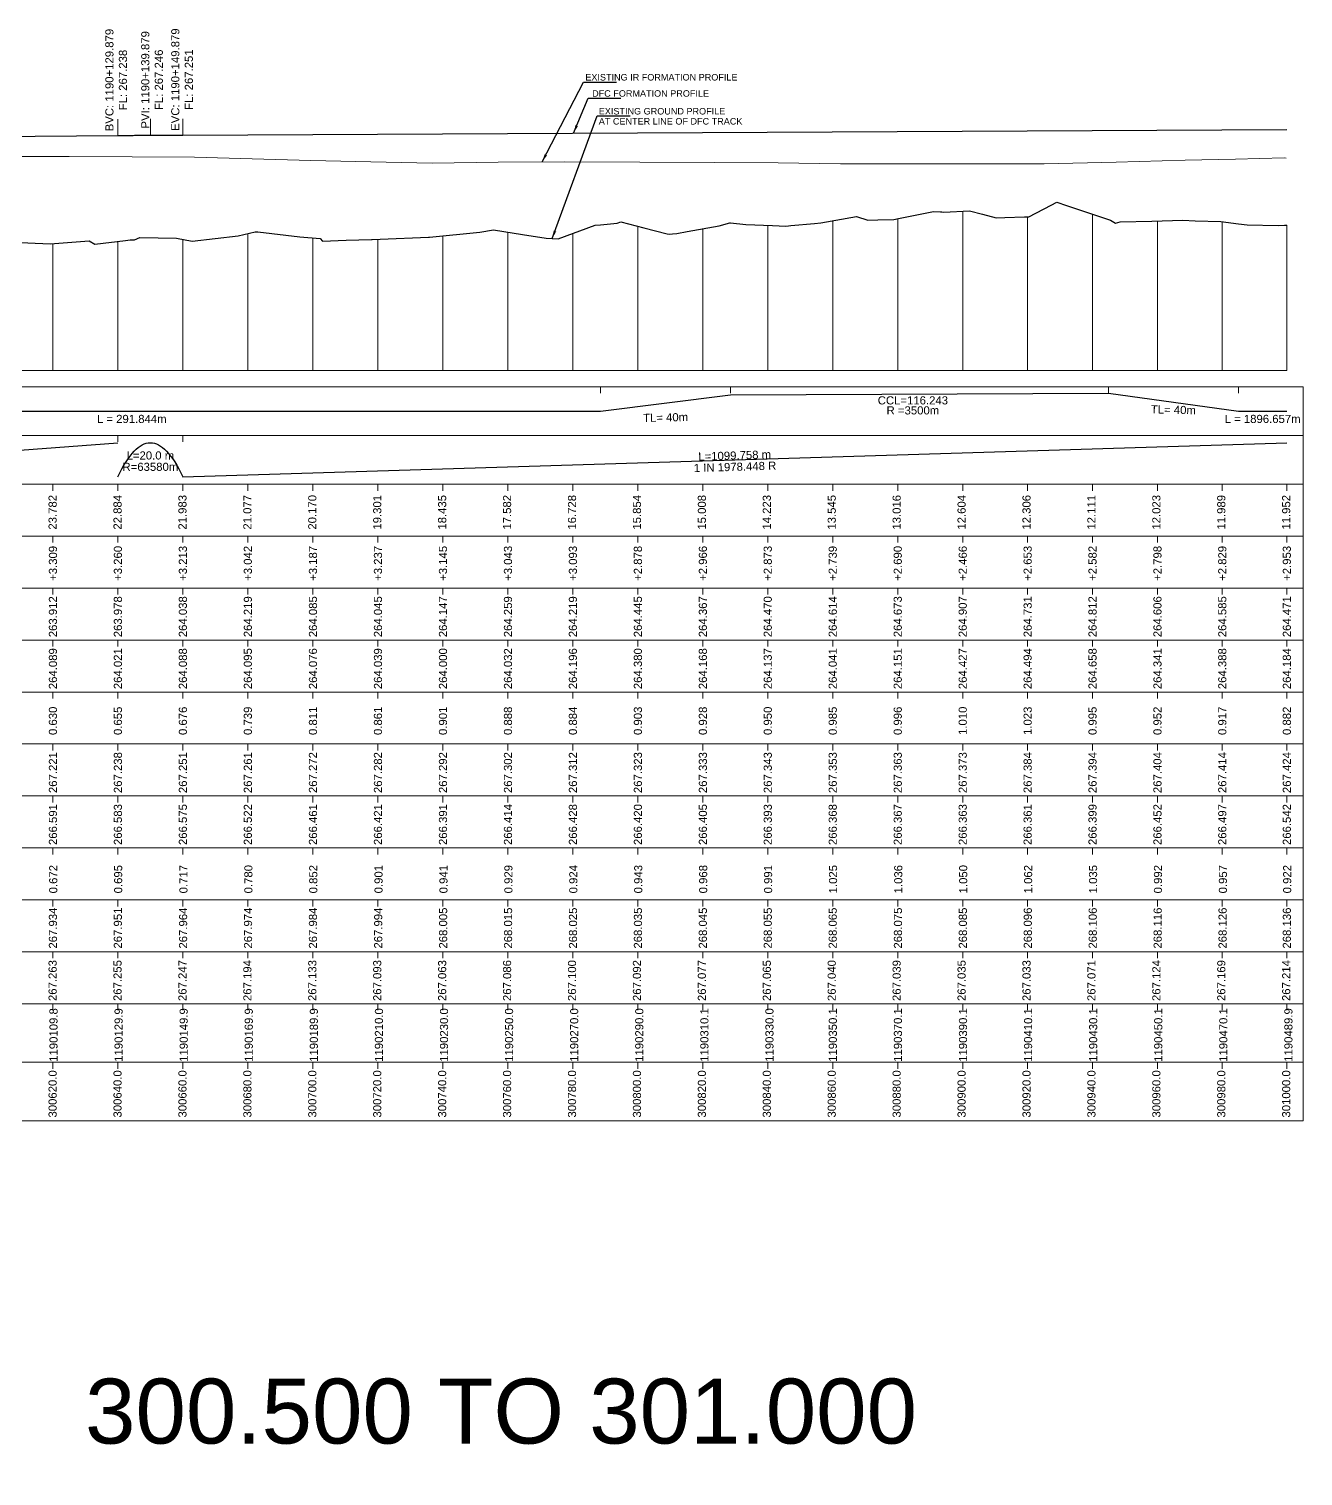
# Model space of a CAD drawing. Header units: metres. Extents: x 4905 to 19505, y -12340 to -11876.
# Drawn here: x 5112.7 to 5505.2, y -12340.4 to -11894.8 of the extents above; entities that cross this region are included whole.
import ezdxf
from ezdxf.enums import TextEntityAlignment as Align

# ---------------------------------------------------------------- set-up
doc = ezdxf.new("R2010")
doc.units = ezdxf.units.M
doc.header["$MEASUREMENT"] = 0
for name, color, linetype, lineweight in [('C-PROF-LABL-DG', 1, 'Continuous', 25), ('LS BVC-PVI-EVC TEXT', 10, 'Continuous', 0), ('LS CUT FILL', 10, 'Continuous', 0), ('LS DATUM X', 7, 'Continuous', 0), ('LS EXG GL', 7, 'Continuous', 0), ('LS EXG IR CH', 7, 'Continuous', 0), ('LS EXG RL', 7, 'Continuous', 0), ('LS EXG. FL', 7, 'Continuous', 0), ('LS EXG. GL AT PRO. TOE', 7, 'Continuous', 0), ('LS FRAME', 7, 'Continuous', 0), ('LS PFL-EFL', 10, 'Continuous', 0), ('LS PRL-ERL', 10, 'Continuous', 0), ('LS PRO FL', 10, 'Continuous', 0), ('LS PRO. DFCC CH', 10, 'Continuous', 0), ('LS PRO. RL', 10, 'Continuous', 0), ('LS PROFILE EXG FL', 7, 'Continuous', 25), ('LS PROFILE EXG GL', 7, 'Continuous', 30), ('LS PROFILE PRO FL', 1, 'Continuous', 30), ('LS TICKS', 7, 'Continuous', 0), ('LS TRACK CENTER', 10, 'Continuous', 0), ('Profile Grid', 7, 'Continuous', 0)]:
    doc.layers.add(name, color=color, linetype=linetype, lineweight=lineweight)
for name, color, linetype in [('LS HORIZONTAL ALIGNMENT', 10, 'Continuous'), ('LS VERTICAL ALIGNMENT', 10, 'Continuous'), ('ref text', 3, 'Continuous')]:
    doc.layers.add(name, color=color, linetype=linetype)
doc.styles.add('Arial', font='arial.ttf')
doc.styles.get("Standard").update_dxf_attribs({"font": 'arial.ttf'})
doc.styles.add('Style-Arial', font='arial.ttf')
doc.dimstyles.get("Standard").update_dxf_attribs({"dimtxt": 0.18, "dimasz": 0.18, "dimexe": 0.18, "dimexo": 0.0625, "dimgap": 0.09, "dimtad": 0, "dimtih": 1, "dimtoh": 1, "dimdec": 4, "dimzin": 0, "dimdsep": 46, "dimtxsty": 'Standard', "dimcen": 0.09, "dimadec": 0, "dimazin": 0, "dimtfac": 1, "dimtdec": 4, "dimtofl": 0, "dimtmove": 0, "dimatfit": 3, "dimfxl": 1, "dimtolj": 1, "dimtzin": 0, "dimarcsym": 0})

msp = doc.modelspace()

# ---------------------------------------------------------------- linework, layer by layer
at = {"layer": 'LS BVC-PVI-EVC TEXT'}
for p, q in [((5140.12, -11927.62), (5140.12, -11922.62)), ((5150.12, -11927.54), (5150.12, -11922.54)), ((5160.12, -11927.49), (5160.12, -11922.49))]:
    msp.add_line(p, q, dxfattribs=at)
at = {"layer": 'LS DATUM X', "color": 7, "linetype": 'Continuous', "lineweight": 0}
msp.add_line((5000, -12000), (5500.19, -12000), dxfattribs=at)
at = {"layer": 'LS FRAME', "color": 7, "linetype": 'Continuous', "lineweight": 0, "flags": 128}
for points in [[(4995, -12020), (5505.19, -12020), (5505.19, -12005), (4995, -12005), (4995, -12020)], [(4995, -12035), (5505.19, -12035), (5505.19, -12020), (4995, -12020), (4995, -12035)], [(4995, -12051), (5505.19, -12051), (5505.19, -12035), (4995, -12035), (4995, -12051)], [(4995, -12067), (5505.19, -12067), (5505.19, -12051), (4995, -12051), (4995, -12067)], [(4995, -12083), (5505.19, -12083), (5505.19, -12067), (4995, -12067), (4995, -12083)], [(4995, -12099), (5505.19, -12099), (5505.19, -12083), (4995, -12083), (4995, -12099)], [(4995, -12115), (5505.19, -12115), (5505.19, -12099), (4995, -12099), (4995, -12115)], [(4995, -12131), (5505.19, -12131), (5505.19, -12115), (4995, -12115), (4995, -12131)], [(4995, -12147), (5505.19, -12147), (5505.19, -12131), (4995, -12131), (4995, -12147)], [(4995, -12163), (5505.19, -12163), (5505.19, -12147), (4995, -12147), (4995, -12163)], [(4995, -12179), (5505.19, -12179), (5505.19, -12163), (4995, -12163), (4995, -12179)], [(4995, -12195), (5505.19, -12195), (5505.19, -12179), (4995, -12179), (4995, -12195)], [(4995, -12213), (5505.19, -12213), (5505.19, -12195), (4995, -12195), (4995, -12213)], [(4995, -12231), (5505.19, -12231), (5505.19, -12213), (4995, -12213), (4995, -12231)]]:
    msp.add_lwpolyline(points, close=True, dxfattribs=at)
at = {"layer": 'LS HORIZONTAL ALIGNMENT', "flags": 128}
msp.add_lwpolyline([(5000, -12012.5), (5288.78, -12012.5), (5288.78, -12012.5), (5328.78, -12007.45), (5328.78, -12007.45), (5445.28, -12007), (5445.28, -12007), (5485.28, -12012.5), (5485.28, -12012.5), (5500.19, -12012.5)], dxfattribs=at)
at = {"layer": 'LS PROFILE EXG FL', "lineweight": 0}
msp.add_lwpolyline([(5104.42, -11934.06), (5125.07, -11934.11), (5144.47, -11934.19), (5163.68, -11934.27), (5181.51, -11934.83), (5199.55, -11935.38), (5218.03, -11935.75), (5236.94, -11936.13), (5257.21, -11935.89), (5277.65, -11935.71), (5300.86, -11935.81), (5323.99, -11935.98), (5343.52, -11936.1), (5362.74, -11936.36), (5375.15, -11936.32), (5387.21, -11936.35), (5406.71, -11936.38), (5425.46, -11936.39), (5447.62, -11935.81), (5468.89, -11935.25), (5484.42, -11934.95), (5499.37, -11934.56), (5500, -11934.58)], dxfattribs=at)
at = {"layer": 'LS PROFILE EXG GL', "flags": 128}
msp.add_lwpolyline([(5096.11, -11959.96), (5119.22, -11960.95), (5131.27, -11960.08), (5132.99, -11961.07), (5142.46, -11959.94), (5143.9, -11959.8), (5145.21, -11959.77), (5146.86, -11959.06), (5158.19, -11959.24), (5162.98, -11960.2), (5177.14, -11958.5), (5182.39, -11957.3), (5183.2, -11957.26), (5196.2, -11958.87), (5202.41, -11959.3), (5203.13, -11960.22), (5210.46, -11959.9), (5218.23, -11959.63), (5218.4, -11959.63), (5220.89, -11959.52), (5235.84, -11958.97), (5236.09, -11958.96), (5236.14, -11958.95), (5236.15, -11958.96), (5251.56, -11957.35), (5255.77, -11956.67), (5264.71, -11958.13), (5272.04, -11959.29), (5275.73, -11959.49), (5287.11, -11955.28), (5288.78, -11955.12), (5293.96, -11954.61), (5295.07, -11954.17), (5302.11, -11956.03), (5309.3, -11957.92), (5309.99, -11957.99), (5310.91, -11957.92), (5312.24, -11957.82), (5315.44, -11957.23), (5325.34, -11955.42), (5328.6, -11954.48), (5328.78, -11954.5), (5333.53, -11955.08), (5341.72, -11955.35), (5345.9, -11955.51), (5346.71, -11955.43), (5347.41, -11955.36), (5354.67, -11954.68), (5356.68, -11954.49), (5367.59, -11952.61), (5367.61, -11952.62), (5371.17, -11953.67), (5374.17, -11953.61), (5379.11, -11953.51), (5380.56, -11953.22), (5391.39, -11951.08), (5391.39, -11951.08), (5393.5, -11951.15), (5393.93, -11951.17), (5394.57, -11951.21), (5402.46, -11950.83), (5406.45, -11951.89), (5410.63, -11953.02), (5413.33, -11952.92), (5419.39, -11952.72), (5420.7, -11952.68), (5427.6, -11949.09), (5429.33, -11948.18), (5432.34, -11949.19), (5445.28, -11953.54), (5445.87, -11953.74), (5447.44, -11954.61), (5448.86, -11954.23), (5458.61, -11953.99), (5468.16, -11953.75), (5468.16, -11953.75), (5471.95, -11953.86), (5479.84, -11954.09), (5485.28, -11954.82), (5488.02, -11955.19), (5488.02, -11955.19), (5497.51, -11955.31), (5499.49, -11955.28), (5499.5, -11955.28), (5500.19, -11955.29)], dxfattribs=at)
at = {"layer": 'LS PROFILE PRO FL', "flags": 128}
msp.add_lwpolyline([(5000, -11928.77), (5140.12, -11927.62), (5140.54, -11927.62), (5140.97, -11927.61), (5141.39, -11927.61), (5141.82, -11927.61), (5142.24, -11927.6), (5142.67, -11927.6), (5143.1, -11927.6), (5143.52, -11927.59), (5143.95, -11927.59), (5144.37, -11927.59), (5144.8, -11927.59), (5145.22, -11927.58), (5145.65, -11927.58), (5146.07, -11927.58), (5146.5, -11927.57), (5146.93, -11927.57), (5147.35, -11927.57), (5147.78, -11927.56), (5148.2, -11927.56), (5148.63, -11927.56), (5149.05, -11927.55), (5149.48, -11927.55), (5149.9, -11927.55), (5150.33, -11927.55), (5150.76, -11927.54), (5151.18, -11927.54), (5151.61, -11927.54), (5152.03, -11927.54), (5152.46, -11927.53), (5152.88, -11927.53), (5153.31, -11927.53), (5153.73, -11927.52), (5154.16, -11927.52), (5154.59, -11927.52), (5155.01, -11927.52), (5155.44, -11927.51), (5155.86, -11927.51), (5156.29, -11927.51), (5156.71, -11927.51), (5157.14, -11927.5), (5157.56, -11927.5), (5157.99, -11927.5), (5158.42, -11927.5), (5158.84, -11927.5), (5159.27, -11927.49), (5159.69, -11927.49), (5160.12, -11927.49), (5500.19, -11925.76)], dxfattribs=at)
at = {"layer": 'LS TICKS', "color": 7, "linetype": 'Continuous', "lineweight": 0, "flags": 128}
for points in [[(5288.78, -12007), (5288.78, -12005)], [(5328.78, -12007), (5328.78, -12005)], [(5445.28, -12007), (5445.28, -12005)], [(5485.28, -12007), (5485.28, -12005)], [(5140.12, -12022), (5140.12, -12020)], [(5160.12, -12022), (5160.12, -12020)], [(5120.1, -12037), (5120.1, -12035)], [(5140.11, -12037), (5140.11, -12035)], [(5160.13, -12037), (5160.13, -12035)], [(5180.14, -12037), (5180.14, -12035)], [(5200.2, -12037), (5200.2, -12035)], [(5220.22, -12037), (5220.22, -12035)], [(5240.25, -12037), (5240.25, -12035)], [(5260.27, -12037), (5260.27, -12035)], [(5280.27, -12037), (5280.27, -12035)], [(5300.29, -12037), (5300.29, -12035)], [(5320.31, -12037), (5320.31, -12035)], [(5340.3, -12037), (5340.3, -12035)], [(5360.31, -12037), (5360.31, -12035)], [(5380.34, -12037), (5380.34, -12035)], [(5400.35, -12037), (5400.35, -12035)], [(5420.35, -12037), (5420.35, -12035)], [(5440.34, -12037), (5440.34, -12035)], [(5460.34, -12037), (5460.34, -12035)], [(5480.31, -12037), (5480.31, -12035)], [(5500.19, -12037), (5500.19, -12035)], [(5120.1, -12053), (5120.1, -12051)], [(5140.11, -12053), (5140.11, -12051)], [(5160.13, -12053), (5160.13, -12051)], [(5180.14, -12053), (5180.14, -12051)], [(5200.2, -12053), (5200.2, -12051)], [(5220.22, -12053), (5220.22, -12051)], [(5240.25, -12053), (5240.25, -12051)], [(5260.27, -12053), (5260.27, -12051)], [(5280.27, -12053), (5280.27, -12051)], [(5300.29, -12053), (5300.29, -12051)], [(5320.31, -12053), (5320.31, -12051)], [(5340.3, -12053), (5340.3, -12051)], [(5360.31, -12053), (5360.31, -12051)], [(5380.34, -12053), (5380.34, -12051)], [(5400.35, -12053), (5400.35, -12051)], [(5420.35, -12053), (5420.35, -12051)], [(5440.34, -12053), (5440.34, -12051)], [(5460.34, -12053), (5460.34, -12051)], [(5480.31, -12053), (5480.31, -12051)], [(5500.19, -12053), (5500.19, -12051)], [(5120.1, -12069), (5120.1, -12067)], [(5140.11, -12069), (5140.11, -12067)], [(5160.13, -12069), (5160.13, -12067)], [(5180.14, -12069), (5180.14, -12067)], [(5200.2, -12069), (5200.2, -12067)], [(5220.22, -12069), (5220.22, -12067)], [(5240.25, -12069), (5240.25, -12067)], [(5260.27, -12069), (5260.27, -12067)], [(5280.27, -12069), (5280.27, -12067)], [(5300.29, -12069), (5300.29, -12067)], [(5320.31, -12069), (5320.31, -12067)], [(5340.3, -12069), (5340.3, -12067)], [(5360.31, -12069), (5360.31, -12067)], [(5380.34, -12069), (5380.34, -12067)], [(5400.35, -12069), (5400.35, -12067)], [(5420.35, -12069), (5420.35, -12067)], [(5440.34, -12069), (5440.34, -12067)], [(5460.34, -12069), (5460.34, -12067)], [(5480.31, -12069), (5480.31, -12067)], [(5500.19, -12069), (5500.19, -12067)], [(5120.1, -12085), (5120.1, -12083)], [(5140.11, -12085), (5140.11, -12083)], [(5160.13, -12085), (5160.13, -12083)], [(5180.14, -12085), (5180.14, -12083)], [(5200.2, -12085), (5200.2, -12083)], [(5220.22, -12085), (5220.22, -12083)], [(5240.25, -12085), (5240.25, -12083)], [(5260.27, -12085), (5260.27, -12083)], [(5280.27, -12085), (5280.27, -12083)], [(5300.29, -12085), (5300.29, -12083)], [(5320.31, -12085), (5320.31, -12083)], [(5340.3, -12085), (5340.3, -12083)], [(5360.31, -12085), (5360.31, -12083)], [(5380.34, -12085), (5380.34, -12083)], [(5400.35, -12085), (5400.35, -12083)], [(5420.35, -12085), (5420.35, -12083)], [(5440.34, -12085), (5440.34, -12083)], [(5460.34, -12085), (5460.34, -12083)], [(5480.31, -12085), (5480.31, -12083)], [(5500.19, -12085), (5500.19, -12083)], [(5120.1, -12101), (5120.1, -12099)], [(5140.11, -12101), (5140.11, -12099)], [(5160.13, -12101), (5160.13, -12099)], [(5180.14, -12101), (5180.14, -12099)], [(5200.2, -12101), (5200.2, -12099)], [(5220.22, -12101), (5220.22, -12099)], [(5240.25, -12101), (5240.25, -12099)], [(5260.27, -12101), (5260.27, -12099)], [(5280.27, -12101), (5280.27, -12099)], [(5300.29, -12101), (5300.29, -12099)], [(5320.31, -12101), (5320.31, -12099)], [(5340.3, -12101), (5340.3, -12099)], [(5360.31, -12101), (5360.31, -12099)], [(5380.34, -12101), (5380.34, -12099)], [(5400.35, -12101), (5400.35, -12099)], [(5420.35, -12101), (5420.35, -12099)], [(5440.34, -12101), (5440.34, -12099)], [(5460.34, -12101), (5460.34, -12099)], [(5480.31, -12101), (5480.31, -12099)], [(5500.19, -12101), (5500.19, -12099)], [(5120.1, -12117), (5120.1, -12115)], [(5140.11, -12117), (5140.11, -12115)], [(5160.13, -12117), (5160.13, -12115)], [(5180.14, -12117), (5180.14, -12115)], [(5200.2, -12117), (5200.2, -12115)], [(5220.22, -12117), (5220.22, -12115)], [(5240.25, -12117), (5240.25, -12115)], [(5260.27, -12117), (5260.27, -12115)], [(5280.27, -12117), (5280.27, -12115)], [(5300.29, -12117), (5300.29, -12115)], [(5320.31, -12117), (5320.31, -12115)], [(5340.3, -12117), (5340.3, -12115)], [(5360.31, -12117), (5360.31, -12115)], [(5380.34, -12117), (5380.34, -12115)], [(5400.35, -12117), (5400.35, -12115)], [(5420.35, -12117), (5420.35, -12115)], [(5440.34, -12117), (5440.34, -12115)], [(5460.34, -12117), (5460.34, -12115)], [(5480.31, -12117), (5480.31, -12115)], [(5500.19, -12117), (5500.19, -12115)], [(5120.1, -12133), (5120.1, -12131)], [(5140.11, -12133), (5140.11, -12131)], [(5160.13, -12133), (5160.13, -12131)], [(5180.14, -12133), (5180.14, -12131)], [(5200.2, -12133), (5200.2, -12131)], [(5220.22, -12133), (5220.22, -12131)], [(5240.25, -12133), (5240.25, -12131)], [(5260.27, -12133), (5260.27, -12131)], [(5280.27, -12133), (5280.27, -12131)], [(5300.29, -12133), (5300.29, -12131)], [(5320.31, -12133), (5320.31, -12131)], [(5340.3, -12133), (5340.3, -12131)], [(5360.31, -12133), (5360.31, -12131)], [(5380.34, -12133), (5380.34, -12131)], [(5400.35, -12133), (5400.35, -12131)], [(5420.35, -12133), (5420.35, -12131)], [(5440.34, -12133), (5440.34, -12131)], [(5460.34, -12133), (5460.34, -12131)], [(5480.31, -12133), (5480.31, -12131)], [(5500.19, -12133), (5500.19, -12131)], [(5120.1, -12149), (5120.1, -12147)], [(5140.11, -12149), (5140.11, -12147)], [(5160.13, -12149), (5160.13, -12147)], [(5180.14, -12149), (5180.14, -12147)], [(5200.2, -12149), (5200.2, -12147)], [(5220.22, -12149), (5220.22, -12147)], [(5240.25, -12149), (5240.25, -12147)], [(5260.27, -12149), (5260.27, -12147)], [(5280.27, -12149), (5280.27, -12147)], [(5300.29, -12149), (5300.29, -12147)], [(5320.31, -12149), (5320.31, -12147)], [(5340.3, -12149), (5340.3, -12147)], [(5360.31, -12149), (5360.31, -12147)], [(5380.34, -12149), (5380.34, -12147)], [(5400.35, -12149), (5400.35, -12147)], [(5420.35, -12149), (5420.35, -12147)], [(5440.34, -12149), (5440.34, -12147)], [(5460.34, -12149), (5460.34, -12147)], [(5480.31, -12149), (5480.31, -12147)], [(5500.19, -12149), (5500.19, -12147)], [(5120.1, -12165), (5120.1, -12163)], [(5140.11, -12165), (5140.11, -12163)], [(5160.13, -12165), (5160.13, -12163)], [(5180.14, -12165), (5180.14, -12163)], [(5200.2, -12165), (5200.2, -12163)], [(5220.22, -12165), (5220.22, -12163)], [(5240.25, -12165), (5240.25, -12163)], [(5260.27, -12165), (5260.27, -12163)], [(5280.27, -12165), (5280.27, -12163)], [(5300.29, -12165), (5300.29, -12163)], [(5320.31, -12165), (5320.31, -12163)], [(5340.3, -12165), (5340.3, -12163)], [(5360.31, -12165), (5360.31, -12163)], [(5380.34, -12165), (5380.34, -12163)], [(5400.35, -12165), (5400.35, -12163)], [(5420.35, -12165), (5420.35, -12163)], [(5440.34, -12165), (5440.34, -12163)], [(5460.34, -12165), (5460.34, -12163)], [(5480.31, -12165), (5480.31, -12163)], [(5500.19, -12165), (5500.19, -12163)], [(5120.1, -12181), (5120.1, -12179)], [(5140.11, -12181), (5140.11, -12179)], [(5160.13, -12181), (5160.13, -12179)], [(5180.14, -12181), (5180.14, -12179)], [(5200.2, -12181), (5200.2, -12179)], [(5220.22, -12181), (5220.22, -12179)], [(5240.25, -12181), (5240.25, -12179)], [(5260.27, -12181), (5260.27, -12179)], [(5280.27, -12181), (5280.27, -12179)], [(5300.29, -12181), (5300.29, -12179)], [(5320.31, -12181), (5320.31, -12179)], [(5340.3, -12181), (5340.3, -12179)], [(5360.31, -12181), (5360.31, -12179)], [(5380.34, -12181), (5380.34, -12179)], [(5400.35, -12181), (5400.35, -12179)], [(5420.35, -12181), (5420.35, -12179)], [(5440.34, -12181), (5440.34, -12179)], [(5460.34, -12181), (5460.34, -12179)], [(5480.31, -12181), (5480.31, -12179)], [(5500.19, -12181), (5500.19, -12179)], [(5120.1, -12197), (5120.1, -12195)], [(5140.11, -12197), (5140.11, -12195)], [(5160.13, -12197), (5160.13, -12195)], [(5180.14, -12197), (5180.14, -12195)], [(5200.2, -12197), (5200.2, -12195)], [(5220.22, -12197), (5220.22, -12195)], [(5240.25, -12197), (5240.25, -12195)], [(5260.27, -12197), (5260.27, -12195)], [(5280.27, -12197), (5280.27, -12195)], [(5300.29, -12197), (5300.29, -12195)], [(5320.31, -12197), (5320.31, -12195)], [(5340.3, -12197), (5340.3, -12195)], [(5360.31, -12197), (5360.31, -12195)], [(5380.34, -12197), (5380.34, -12195)], [(5400.35, -12197), (5400.35, -12195)], [(5420.35, -12197), (5420.35, -12195)], [(5440.34, -12197), (5440.34, -12195)], [(5460.34, -12197), (5460.34, -12195)], [(5480.31, -12197), (5480.31, -12195)], [(5500.19, -12197), (5500.19, -12195)], [(5120.1, -12215), (5120.1, -12213)], [(5140.11, -12215), (5140.11, -12213)], [(5160.13, -12215), (5160.13, -12213)], [(5180.14, -12215), (5180.14, -12213)], [(5200.2, -12215), (5200.2, -12213)], [(5220.22, -12215), (5220.22, -12213)], [(5240.25, -12215), (5240.25, -12213)], [(5260.27, -12215), (5260.27, -12213)], [(5280.27, -12215), (5280.27, -12213)], [(5300.29, -12215), (5300.29, -12213)], [(5320.31, -12215), (5320.31, -12213)], [(5340.3, -12215), (5340.3, -12213)], [(5360.31, -12215), (5360.31, -12213)], [(5380.34, -12215), (5380.34, -12213)], [(5400.35, -12215), (5400.35, -12213)], [(5420.35, -12215), (5420.35, -12213)], [(5440.34, -12215), (5440.34, -12213)], [(5460.34, -12215), (5460.34, -12213)], [(5480.31, -12215), (5480.31, -12213)], [(5500.19, -12215), (5500.19, -12213)]]:
    msp.add_lwpolyline(points, dxfattribs=at)
at = {"layer": 'LS VERTICAL ALIGNMENT', "flags": 128}
for points in [[(5000, -12032.75), (5140.12, -12022.25)], [(5140.12, -12032.75), (5140.74, -12031.48), (5141.37, -12030.29), (5141.99, -12029.18), (5142.62, -12028.16), (5143.24, -12027.21), (5143.87, -12026.35), (5144.49, -12025.57), (5145.12, -12024.88), (5145.74, -12024.26), (5146.37, -12023.73), (5146.99, -12023.28), (5147.62, -12022.91), (5148.24, -12022.62), (5148.87, -12022.41), (5149.49, -12022.29), (5150.74, -12022.29), (5151.37, -12022.41), (5151.99, -12022.62), (5152.62, -12022.91), (5153.24, -12023.28), (5153.87, -12023.73), (5154.49, -12024.26), (5155.12, -12024.88), (5155.74, -12025.57), (5156.37, -12026.35), (5156.99, -12027.21), (5157.62, -12028.16), (5158.24, -12029.18), (5158.87, -12030.29), (5159.49, -12031.48), (5160.12, -12032.75)], [(5160.12, -12032.75), (5500.19, -12022.25)]]:
    msp.add_lwpolyline(points, dxfattribs=at)
at = {"layer": 'Profile Grid', "flags": 128}
for points in [[(5400.35, -12000), (5400.35, -11950.93)], [(5300.29, -12000), (5300.29, -11955.55)], [(5340.3, -12000), (5340.3, -11955.3)], [(5360.31, -12000), (5360.31, -11953.87)], [(5380.34, -12000), (5380.34, -11953.27)], [(5420.35, -12000), (5420.35, -11952.69)], [(5440.34, -12000), (5440.34, -11951.88)], [(5460.34, -12000), (5460.34, -11953.94)], [(5480.31, -12000), (5480.31, -11954.15)], [(5500.19, -12000), (5500.19, -11955.29)], [(5160.13, -12000), (5160.13, -11959.62)], [(5180.14, -12000), (5180.14, -11957.81)], [(5200.2, -12000), (5200.2, -11959.15)], [(5220.22, -12000), (5220.22, -11959.55)], [(5240.25, -12000), (5240.25, -11958.53)], [(5260.27, -12000), (5260.27, -11957.41)], [(5280.27, -12000), (5280.27, -11957.81)], [(5320.31, -12000), (5320.31, -11956.34)], [(5120.1, -12000), (5120.1, -11960.88)], [(5140.11, -12000), (5140.11, -11960.22)]]:
    msp.add_lwpolyline(points, dxfattribs=at)

# ---------------------------------------------------------------- texts
at = {"layer": 'C-PROF-LABL-DG', "color": 1, "linetype": 'Continuous', "lineweight": 25, "char_height": 2.5, "attachment_point": 5, "rotation": 90, "style": 'Arial'}
for s, insert in [('BVC: 1190+129.879\\PFL: 267.238', (5139.6, -11910.56)), ('PVI: 1190+139.879\\PFL: 267.246', (5150.65, -11910.49)), ('EVC: 1190+149.879\\PFL: 267.251', (5159.9, -11910.43))]:
    msp.add_mtext(s, dxfattribs=dict(at, insert=insert))
at = {"layer": 'LS CUT FILL', "style": 'Style-Arial'}
for s, p in [('+3.309', (5120.1, -12054)), ('+3.260', (5140.11, -12054)), ('+3.213', (5160.13, -12054)), ('+3.042', (5180.14, -12054)), ('+3.187', (5200.2, -12054)), ('+3.237', (5220.22, -12054)), ('+3.145', (5240.25, -12054)), ('+3.043', (5260.27, -12054)), ('+3.093', (5280.27, -12054)), ('+2.878', (5300.29, -12054)), ('+2.966', (5320.31, -12054)), ('+2.873', (5340.3, -12054)), ('+2.739', (5360.31, -12054)), ('+2.690', (5380.34, -12054)), ('+2.466', (5400.35, -12054)), ('+2.653', (5420.35, -12054)), ('+2.582', (5440.34, -12054)), ('+2.798', (5460.34, -12054)), ('+2.829', (5480.31, -12054)), ('+2.953', (5500.19, -12054))]:
    msp.add_text(s, height=2.5, rotation=90, dxfattribs=at).set_placement(p, align=Align.MIDDLE_RIGHT)
at = {"layer": 'LS EXG GL', "style": 'Style-Arial'}
for s, p in [('263.912', (5120.1, -12069.5)), ('263.978', (5140.11, -12069.5)), ('264.038', (5160.13, -12069.5)), ('264.219', (5180.14, -12069.5)), ('264.085', (5200.2, -12069.5)), ('264.045', (5220.22, -12069.5)), ('264.147', (5240.25, -12069.5)), ('264.259', (5260.27, -12069.5)), ('264.219', (5280.27, -12069.5)), ('264.445', (5300.29, -12069.5)), ('264.367', (5320.31, -12069.5)), ('264.470', (5340.3, -12069.5)), ('264.614', (5360.31, -12069.5)), ('264.673', (5380.34, -12069.5)), ('264.907', (5400.35, -12069.5)), ('264.731', (5420.35, -12069.5)), ('264.812', (5440.34, -12069.5)), ('264.606', (5460.34, -12069.5)), ('264.585', (5480.31, -12069.5)), ('264.471', (5500.19, -12069.5))]:
    msp.add_text(s, height=2.5, rotation=90, dxfattribs=at).set_placement(p, align=Align.MIDDLE_RIGHT)
at = {"layer": 'LS EXG IR CH', "lineweight": 0, "style": 'Style-Arial'}
for s, p in [('300620.0', (5120, -12215.47)), ('300640.0', (5140, -12215.47)), ('300660.0', (5160, -12215.47)), ('300680.0', (5180, -12215.47)), ('300700.0', (5200, -12215.47)), ('300720.0', (5220, -12215.47)), ('300740.0', (5240, -12215.47)), ('300760.0', (5260, -12215.47)), ('300780.0', (5280, -12215.47)), ('300800.0', (5300, -12215.47)), ('300820.0', (5320, -12215.47)), ('300840.0', (5340, -12215.47)), ('300860.0', (5360, -12215.47)), ('300880.0', (5380, -12215.47)), ('300900.0', (5400, -12215.47)), ('300920.0', (5420, -12215.47)), ('300940.0', (5440, -12215.47)), ('300960.0', (5460, -12215.47)), ('300980.0', (5480, -12215.47)), ('301000.0', (5500, -12215.47))]:
    msp.add_text(s, height=2.5, rotation=90, dxfattribs=at).set_placement(p, align=Align.MIDDLE_RIGHT)
at = {"layer": 'LS EXG RL', "style": 'Style-Arial'}
for s, p in [('267.263', (5120, -12181.54)), ('267.255', (5140, -12181.54)), ('267.247', (5160, -12181.54)), ('267.194', (5180, -12181.54)), ('267.133', (5200, -12181.54)), ('267.093', (5220, -12181.54)), ('267.063', (5240, -12181.54)), ('267.086', (5260, -12181.54)), ('267.100', (5280, -12181.54)), ('267.092', (5300, -12181.54)), ('267.077', (5320, -12181.54)), ('267.065', (5340, -12181.54)), ('267.040', (5360, -12181.54)), ('267.039', (5380, -12181.54)), ('267.035', (5400, -12181.54)), ('267.033', (5420, -12181.54)), ('267.071', (5440, -12181.54)), ('267.124', (5460, -12181.54)), ('267.169', (5480, -12181.54)), ('267.214', (5500, -12181.54))]:
    msp.add_text(s, height=2.5, rotation=90, dxfattribs=at).set_placement(p, align=Align.MIDDLE_RIGHT)
at = {"layer": 'LS EXG. FL'}
for s, p in [('266.591', (5120.1, -12133.5)), ('266.583', (5140.11, -12133.5)), ('266.575', (5160.13, -12133.5)), ('266.522', (5180.14, -12133.5)), ('266.461', (5200.2, -12133.5)), ('266.421', (5220.22, -12133.5)), ('266.391', (5240.25, -12133.5)), ('266.414', (5260.27, -12133.5)), ('266.428', (5280.27, -12133.5)), ('266.420', (5300.29, -12133.5)), ('266.405', (5320.31, -12133.5)), ('266.393', (5340.3, -12133.5)), ('266.368', (5360.31, -12133.5)), ('266.367', (5380.34, -12133.5)), ('266.363', (5400.35, -12133.5)), ('266.361', (5420.35, -12133.5)), ('266.399', (5440.34, -12133.5)), ('266.452', (5460.34, -12133.5)), ('266.497', (5480.31, -12133.5)), ('266.542', (5500.19, -12133.5))]:
    msp.add_text(s, height=2.5, rotation=90, dxfattribs=at).set_placement(p, align=Align.MIDDLE_RIGHT)
at = {"layer": 'LS EXG. GL AT PRO. TOE'}
for s, p in [('264.089', (5120.1, -12085.5)), ('264.021', (5140.11, -12085.5)), ('264.088', (5160.13, -12085.5)), ('264.095', (5180.14, -12085.5)), ('264.076', (5200.2, -12085.5)), ('264.039', (5220.22, -12085.5)), ('264.000', (5240.25, -12085.5)), ('264.032', (5260.27, -12085.5)), ('264.196', (5280.27, -12085.5)), ('264.380', (5300.29, -12085.5)), ('264.168', (5320.31, -12085.5)), ('264.137', (5340.3, -12085.5)), ('264.041', (5360.31, -12085.5)), ('264.151', (5380.34, -12085.5)), ('264.427', (5400.35, -12085.5)), ('264.494', (5420.35, -12085.5)), ('264.658', (5440.34, -12085.5)), ('264.341', (5460.34, -12085.5)), ('264.388', (5480.31, -12085.5)), ('264.184', (5500.19, -12085.5))]:
    msp.add_text(s, height=2.5, rotation=90, dxfattribs=at).set_placement(p, align=Align.MIDDLE_RIGHT)
at = {"layer": 'LS HORIZONTAL ALIGNMENT', "char_height": 2.5, "attachment_point": 5, "line_spacing_factor": 0.6, "style": 'Style-Arial'}
for s, insert in [('CCL=116.243', (5385, -12009.21)), ('R =3500m', (5385, -12012.29)), ('L = 291.844m', (5144.39, -12014.92)), ('L = {\\fArial|b0|i0|c0|p34;\\C1;1896.657m}', (5492.74, -12014.92))]:
    msp.add_mtext(s, dxfattribs=dict(at, insert=insert))
for insert, rotation in [((5308.82, -12014.47), 1.2889), ((5465.24, -12012.1), 358.7111)]:
    msp.add_mtext('TL= 40m', dxfattribs=dict(at, insert=insert, rotation=rotation))
at = {"layer": 'LS PFL-EFL'}
for s, p in [('0.630', (5120.1, -12103.5)), ('0.655', (5140.11, -12103.5)), ('0.676', (5160.13, -12103.5)), ('0.739', (5180.14, -12103.5)), ('0.811', (5200.2, -12103.5)), ('0.861', (5220.22, -12103.5)), ('0.901', (5240.25, -12103.5)), ('0.888', (5260.27, -12103.5)), ('0.884', (5280.27, -12103.5)), ('0.903', (5300.29, -12103.5)), ('0.928', (5320.31, -12103.5)), ('0.950', (5340.3, -12103.5)), ('0.985', (5360.31, -12103.5)), ('0.996', (5380.34, -12103.5)), ('1.010', (5400.35, -12103.5)), ('1.023', (5420.35, -12103.5)), ('0.995', (5440.34, -12103.5)), ('0.952', (5460.34, -12103.5)), ('0.917', (5480.31, -12103.5)), ('0.882', (5500.19, -12103.5))]:
    msp.add_text(s, height=2.5, rotation=90, dxfattribs=at).set_placement(p, align=Align.MIDDLE_RIGHT)
at = {"layer": 'LS PRL-ERL'}
for s, p in [('0.672', (5121.45, -12161)), ('0.695', (5141.45, -12161)), ('0.717', (5161.55, -12161)), ('0.780', (5181.55, -12161)), ('0.852', (5201.55, -12161)), ('0.901', (5221.65, -12161)), ('0.941', (5241.65, -12161)), ('0.929', (5261.65, -12161)), ('0.924', (5281.65, -12161)), ('0.943', (5301.65, -12161)), ('0.968', (5321.65, -12161)), ('0.991', (5341.65, -12161)), ('1.025', (5361.65, -12161)), ('1.036', (5381.75, -12161)), ('1.050', (5401.75, -12161)), ('1.062', (5421.75, -12161)), ('1.035', (5441.75, -12161)), ('0.992', (5461.75, -12161)), ('0.957', (5481.75, -12161)), ('0.922', (5501.55, -12161))]:
    msp.add_text(s, height=2.5, rotation=90, dxfattribs=at).set_placement(p)
at = {"layer": 'LS PRO FL', "style": 'Style-Arial'}
for s, p in [('267.221', (5120.1, -12117.5)), ('267.238', (5140.11, -12117.5)), ('267.251', (5160.13, -12117.5)), ('267.261', (5180.14, -12117.5)), ('267.272', (5200.2, -12117.5)), ('267.282', (5220.22, -12117.5)), ('267.292', (5240.25, -12117.5)), ('267.302', (5260.27, -12117.5)), ('267.312', (5280.27, -12117.5)), ('267.323', (5300.29, -12117.5)), ('267.333', (5320.31, -12117.5)), ('267.343', (5340.3, -12117.5)), ('267.353', (5360.31, -12117.5)), ('267.363', (5380.34, -12117.5)), ('267.373', (5400.35, -12117.5)), ('267.384', (5420.35, -12117.5)), ('267.394', (5440.34, -12117.5)), ('267.404', (5460.34, -12117.5)), ('267.414', (5480.31, -12117.5)), ('267.424', (5500.19, -12117.5))]:
    msp.add_text(s, height=2.5, rotation=90, dxfattribs=at).set_placement(p, align=Align.MIDDLE_RIGHT)
at = {"layer": 'LS PRO. DFCC CH'}
for s, p in [('1190109.8', (5121.53, -12212.87)), ('1190129.9', (5141.58, -12212.87)), ('1190149.9', (5161.63, -12212.87)), ('1190169.9', (5181.68, -12212.87)), ('1190189.9', (5201.72, -12212.87)), ('1190210.0', (5221.77, -12212.87)), ('1190230.0', (5241.82, -12212.87)), ('1190250.0', (5261.87, -12212.87)), ('1190270.0', (5281.92, -12212.87)), ('1190290.0', (5301.97, -12212.87)), ('1190310.1', (5322.02, -12212.87)), ('1190330.0', (5342.07, -12212.87)), ('1190350.1', (5361.59, -12212.87)), ('1190370.1', (5381.64, -12212.87)), ('1190390.1', (5401.69, -12212.87)), ('1190410.1', (5421.74, -12212.87)), ('1190430.1', (5441.79, -12212.87)), ('1190450.1', (5461.84, -12212.87)), ('1190470.1', (5481.88, -12212.87)), ('1190489.9', (5501.93, -12212.87))]:
    msp.add_text(s, height=2.5, rotation=90, dxfattribs=at).set_placement(p)
at = {"layer": 'LS PRO. RL'}
for s, p in [('267.934', (5121.35, -12178)), ('267.951', (5141.35, -12178)), ('267.964', (5161.45, -12178)), ('267.974', (5181.45, -12178)), ('267.984', (5201.45, -12178)), ('267.994', (5221.55, -12178)), ('268.005', (5241.55, -12178)), ('268.015', (5261.55, -12178)), ('268.025', (5281.55, -12178)), ('268.035', (5301.55, -12178)), ('268.045', (5321.55, -12178)), ('268.055', (5341.55, -12178)), ('268.065', (5361.55, -12178)), ('268.075', (5381.65, -12178)), ('268.085', (5401.65, -12178)), ('268.096', (5421.65, -12178)), ('268.106', (5441.65, -12178)), ('268.116', (5461.65, -12178)), ('268.126', (5481.65, -12178)), ('268.136', (5501.45, -12178))]:
    msp.add_text(s, height=2.5, rotation=90, dxfattribs=at).set_placement(p)
at = {"layer": 'LS PROFILE EXG FL', "color": 7, "linetype": 'Continuous', "lineweight": 0, "style": 'Style-Arial'}
msp.add_text('EXISTING IR FORMATION PROFILE', height=2, dxfattribs=at).set_placement((5284.1, -11910.7))
at = {"layer": 'LS PROFILE EXG GL', "color": 7, "lineweight": 0, "style": 'Style-Arial'}
for s, p in [('EXISTING GROUND PROFILE', (5288.25, -11921.16, 0)), ('AT CENTER LINE OF DFC TRACK', (5288.25, -11924.26, 0))]:
    msp.add_text(s, height=2, dxfattribs=at).set_placement(p)
at = {"layer": 'LS PROFILE PRO FL', "style": 'Style-Arial'}
msp.add_text('  DFC FORMATION PROFILE', height=2, dxfattribs=at).set_placement((5284.65, -11915.69, 0))
at = {"layer": 'LS TRACK CENTER'}
for s, p in [('23.782 ', (5121.25, -12049)), ('22.884 ', (5141.25, -12049)), ('21.983 ', (5161.25, -12049)), ('21.077 ', (5181.25, -12049)), ('20.170 ', (5201.25, -12049)), ('19.301 ', (5221.25, -12049)), ('18.435 ', (5241.25, -12049)), ('17.582 ', (5261.25, -12049)), ('16.728 ', (5281.25, -12049)), ('15.854 ', (5301.25, -12049)), ('15.008 ', (5321.25, -12049)), ('14.223 ', (5341.25, -12049)), ('13.545 ', (5361.25, -12049)), ('13.016 ', (5381.25, -12049)), ('12.604 ', (5401.25, -12049)), ('12.306 ', (5421.25, -12049)), ('12.111 ', (5441.25, -12049)), ('12.023 ', (5461.25, -12049)), ('11.989 ', (5481.25, -12049)), ('11.952 ', (5501.25, -12049))]:
    msp.add_text(s, height=2.5, rotation=90, dxfattribs=at).set_placement(p)
at = {"layer": 'LS VERTICAL ALIGNMENT', "insert": (5150.12, -12027.92), "char_height": 2.5, "attachment_point": 5, "line_spacing_factor": 0.84, "style": 'Style-Arial'}
msp.add_mtext('L=20.0 m\\PR=63580m', dxfattribs=at)
at = {"layer": 'LS VERTICAL ALIGNMENT', "insert": (5330.16, -12027.92), "char_height": 2.5, "attachment_point": 5, "rotation": 1.7685, "line_spacing_factor": 0.84, "style": 'Style-Arial'}
msp.add_mtext('L=1099.758 m\\P1 IN 1978.448 R', dxfattribs=at)
at = {"layer": 'ref text', "color": 3, "insert": (5130, -12330.71), "char_height": 20, "width": 256.3165, "attachment_point": 7, "bg_fill": 3, "box_fill_scale": 1.5, "bg_fill_color": 256, "bg_fill_transparency": 0}
msp.add_mtext('300.500 TO 301.000', dxfattribs=at)

# ---------------------------------------------------------------- leaders
at = {"layer": 'LS PROFILE EXG FL', "color": 7, "lineweight": -3}
msp.add_leader([(5270.8, -11935.77), (5283.59, -11911.16), (5293.73, -11911.16)], dimstyle='Standard', override={"dimasz": 2.5, "dimexe": 0.25, "dimexo": 0.25, "dimgap": 0.25, "dimtad": 0, "dimtih": 0, "dimtoh": 0, "dimzin": 11, "dimadec": 4, "dimazin": 3, "dimatfit": 1, "dimfrac": 2, "dimtolj": 0, "dimtzin": 11}, dxfattribs=at)
at = {"layer": 'LS PROFILE EXG GL', "color": 7, "lineweight": -3}
msp.add_leader([(5273.89, -11959.39, 0), (5287.74, -11921.62, 0), (5297.88, -11921.62, 0)], dimstyle='Standard', override={"dimasz": 2.5, "dimexe": 0.25, "dimexo": 0.25, "dimgap": 0.25, "dimtad": 0, "dimtih": 0, "dimtoh": 0, "dimzin": 11, "dimadec": 4, "dimazin": 3, "dimatfit": 1, "dimfrac": 2, "dimtolj": 0, "dimtzin": 11}, dxfattribs=at)
at = {"layer": 'LS PROFILE PRO FL', "lineweight": -3}
msp.add_leader([(5280.5, -11926.88, 0), (5284.93, -11916.14, 0), (5295.07, -11916.14, 0)], dimstyle='Standard', override={"dimasz": 2.5, "dimexe": 0.25, "dimexo": 0.25, "dimgap": 0.25, "dimtad": 0, "dimtih": 0, "dimtoh": 0, "dimzin": 11, "dimadec": 4, "dimazin": 3, "dimatfit": 1, "dimfrac": 2, "dimtolj": 0, "dimtzin": 11}, dxfattribs=at)

doc.saveas('drawing.dxf')
